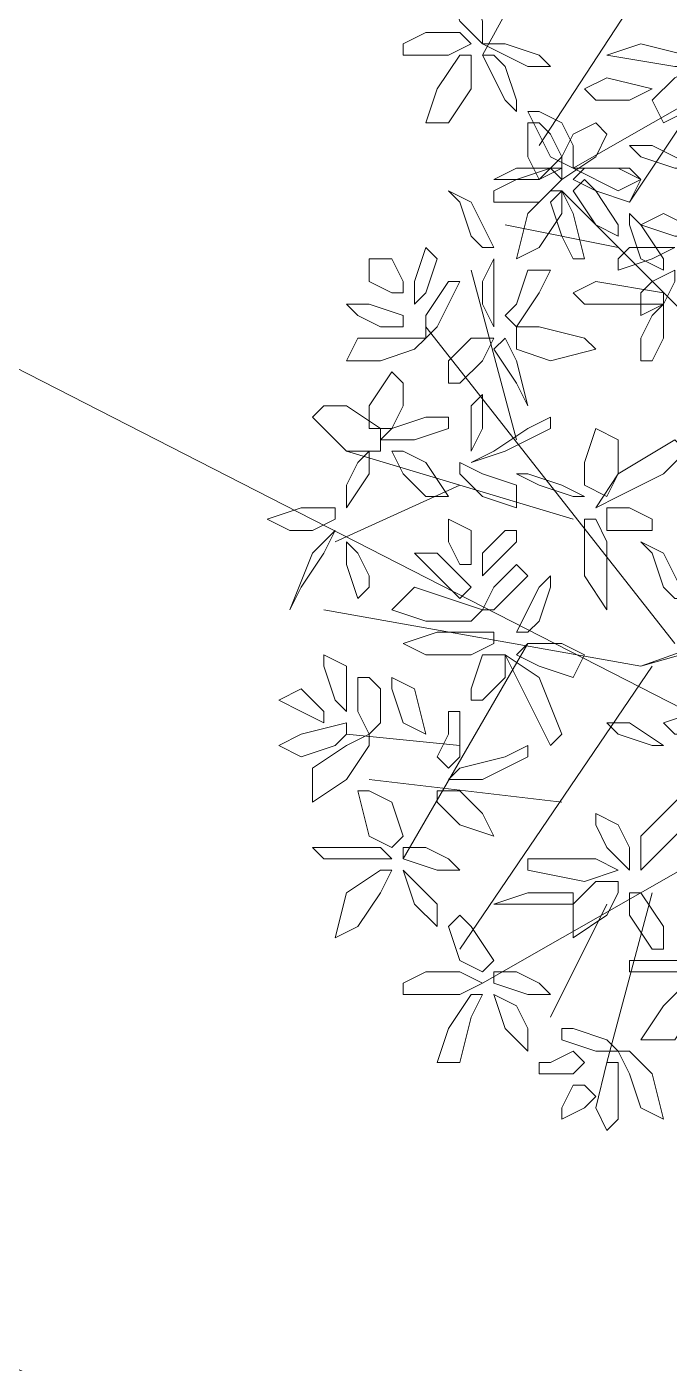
# Model space of a CAD drawing. Header units: millimetres. Extents: x 2364 to 2508, y 1551 to 1771.
# Drawn here: x 2440.393 to 2441.995, y 1615.404 to 1618.738 of the extents above; entities that cross this region are included whole.
import ezdxf

# ---------------------------------------------------------------- set-up
doc = ezdxf.new("R2010")
doc.units = ezdxf.units.MM
doc.layers.add('PDF_0', color=7, linetype='Continuous')
doc.layers.add('PDF_CVL_CUADCON_TIT', color=7, linetype='Continuous')

msp = doc.modelspace()

# ---------------------------------------------------------------- linework, layer by layer
at = {"layer": 'PDF_0', "lineweight": 9}
for points in [[(2441.8401, 1619.2326), (2441.5295, 1618.6678)], [(2442.1507, 1619.1761), (2441.6707, 1618.4419)], [(2442.3484, 1618.7243), (2441.7554, 1618.3854)], [(2442.066, 1618.5549), (2441.8966, 1618.3007)], [(2442.179, 1616.8605), (2442.3202, 1617.2841), (2442.2355, 1617.8206), (2441.7271, 1618.3289)], [(2441.8683, 1618.1877), (2441.5859, 1618.2442)], [(2441.6142, 1617.7077), (2441.5012, 1618.1313)], [(2442.0095, 1617.1994), (2441.3883, 1617.9901)], [(2441.7554, 1617.51), (2441.1906, 1617.6794)], [(2441.473, 1617.5947), (2441.1624, 1617.4535)], [(2441.9248, 1617.1429), (2441.1341, 1617.2841)], [(2442.3202, 1617.2558), (2441.9248, 1617.1429), (2442.3202, 1617.2841)], [(2441.6424, 1617.1994), (2441.3318, 1616.6628)], [(2441.9531, 1617.1429), (2441.473, 1616.4369)], [(2441.473, 1616.9452), (2441.1906, 1616.9734)], [(2441.7271, 1616.804), (2441.2471, 1616.8605)], [(2442.1225, 1616.691), (2441.5295, 1616.3522)], [(2441.9531, 1616.5781), (2441.8401, 1616.1545)], [(2441.8401, 1616.5498), (2441.6989, 1616.2674)]]:
    msp.add_lwpolyline(points, dxfattribs=at)
for points in [[(2441.5012, 1618.8373), (2441.5295, 1618.7525), (2441.5295, 1618.6961), (2441.473, 1618.7525), (2441.4447, 1618.8373), (2441.473, 1618.8655)], [(2441.3883, 1618.7243), (2441.473, 1618.7243), (2441.5012, 1618.6961), (2441.4447, 1618.6678), (2441.3318, 1618.6678), (2441.3318, 1618.6961)], [(2441.5859, 1618.6961), (2441.5295, 1618.6961), (2441.6424, 1618.6396), (2441.6989, 1618.6396), (2441.6707, 1618.6678)], [(2441.9248, 1618.6961), (2441.8401, 1618.6678), (2442.0095, 1618.6396), (2442.0943, 1618.6396), (2442.0378, 1618.6678)], [(2441.5012, 1618.6678), (2441.473, 1618.6678), (2441.4165, 1618.5831), (2441.3883, 1618.4984), (2441.4447, 1618.4984), (2441.5012, 1618.5831)], [(2441.5859, 1618.6396), (2441.6142, 1618.5549), (2441.6142, 1618.5266), (2441.5859, 1618.5549), (2441.5295, 1618.6678), (2441.5577, 1618.6678)], [(2442.066, 1618.6396), (2442.0943, 1618.6113), (2442.0378, 1618.5266), (2441.9813, 1618.4984), (2441.9531, 1618.5549), (2442.0095, 1618.6113)], [(2441.8966, 1618.5549), (2441.9531, 1618.5831), (2441.8401, 1618.6113), (2441.7836, 1618.5831), (2441.8119, 1618.5549)], [(2441.7271, 1618.4984), (2441.7554, 1618.4419), (2441.7554, 1618.3854), (2441.6989, 1618.4137), (2441.6424, 1618.5266), (2441.6707, 1618.5266)], [(2441.6989, 1618.4701), (2441.7271, 1618.4137), (2441.6707, 1618.3572), (2441.6424, 1618.4137), (2441.6424, 1618.4984), (2441.6707, 1618.4984)], [(2441.8119, 1618.4984), (2441.8401, 1618.4701), (2441.8119, 1618.4137), (2441.7271, 1618.3572), (2441.7271, 1618.4137), (2441.7554, 1618.4701)], [(2442.0095, 1618.3854), (2441.9248, 1618.4137), (2441.8966, 1618.4419), (2441.9531, 1618.4419), (2442.066, 1618.3854), (2442.0378, 1618.3854)], [(2441.6142, 1618.3854), (2441.5577, 1618.3572), (2441.6707, 1618.3572), (2441.7271, 1618.3854), (2441.6989, 1618.3854)], [(2441.6142, 1618.3572), (2441.6989, 1618.3854), (2441.7271, 1618.3572), (2441.6707, 1618.3007), (2441.5577, 1618.3007), (2441.5577, 1618.3289)], [(2441.8119, 1618.3854), (2441.7554, 1618.3854), (2441.8683, 1618.3289), (2441.9248, 1618.3572), (2441.8966, 1618.3854)], [(2441.7554, 1618.3572), (2441.7836, 1618.3854), (2441.8683, 1618.3854), (2441.9248, 1618.3572), (2441.8966, 1618.3007), (2441.8119, 1618.3289)], [(2441.5012, 1618.216), (2441.473, 1618.3007), (2441.4447, 1618.3289), (2441.5012, 1618.3007), (2441.5577, 1618.1877), (2441.5295, 1618.1877)], [(2441.7271, 1618.3289), (2441.6989, 1618.3289), (2441.6424, 1618.2725), (2441.6142, 1618.1595), (2441.6707, 1618.1877), (2441.7271, 1618.2725)], [(2441.7271, 1618.216), (2441.6989, 1618.3007), (2441.7271, 1618.3289), (2441.7554, 1618.2725), (2441.7836, 1618.1595), (2441.7554, 1618.1595)], [(2441.8119, 1618.3289), (2441.8683, 1618.2442), (2441.8683, 1618.216), (2441.8119, 1618.2442), (2441.7554, 1618.3289), (2441.7836, 1618.3572)], [(2441.9248, 1618.1595), (2441.8966, 1618.2442), (2441.8966, 1618.2725), (2441.9248, 1618.2442), (2441.9813, 1618.1595), (2441.9813, 1618.1313)], [(2441.9813, 1618.2725), (2441.9248, 1618.2442), (2442.0095, 1618.216), (2442.066, 1618.216), (2442.0378, 1618.2442)], [(2441.4165, 1618.1595), (2441.3883, 1618.1877), (2441.36, 1618.103), (2441.36, 1618.0465), (2441.3883, 1618.0748)], [(2441.8966, 1618.1877), (2441.9813, 1618.1877), (2442.0095, 1618.1877), (2441.9531, 1618.1595), (2441.8683, 1618.1313), (2441.8683, 1618.1595)], [(2441.3318, 1618.0748), (2441.3036, 1618.0748), (2441.2471, 1618.103), (2441.2471, 1618.1595), (2441.3036, 1618.1595), (2441.3318, 1618.103)], [(2441.5295, 1618.0465), (2441.5577, 1617.9901), (2441.5577, 1618.103), (2441.5577, 1618.1595), (2441.5295, 1618.103)], [(2441.6142, 1618.0465), (2441.6424, 1618.1313), (2441.6989, 1618.1313), (2441.6707, 1618.0748), (2441.6142, 1617.9901), (2441.5859, 1618.0183)], [(2442.0095, 1618.1313), (2442.0095, 1618.103), (2441.9813, 1618.0465), (2441.9248, 1618.0183), (2441.9248, 1618.0748), (2441.9531, 1618.103)], [(2441.4447, 1618.0465), (2441.4165, 1617.9901), (2441.3883, 1617.9618), (2441.3883, 1618.0183), (2441.4447, 1618.103), (2441.473, 1618.103)], [(2441.8966, 1618.0465), (2441.7836, 1618.0465), (2441.7554, 1618.0748), (2441.8119, 1618.103), (2441.9813, 1618.0748), (2441.9813, 1618.0465)], [(2441.2753, 1617.9901), (2441.2188, 1618.0183), (2441.1906, 1618.0465), (2441.2471, 1618.0465), (2441.3318, 1618.0183), (2441.3318, 1617.9901)], [(2441.9248, 1617.9053), (2441.9531, 1617.9053), (2441.9813, 1617.9618), (2441.9813, 1618.0465), (2441.9531, 1618.0183), (2441.9248, 1617.9618)], [(2441.3883, 1617.9618), (2441.36, 1617.9336), (2441.2753, 1617.9053), (2441.1906, 1617.9053), (2441.2188, 1617.9618), (2441.3036, 1617.9618)], [(2441.4447, 1617.9053), (2441.5012, 1617.9618), (2441.5577, 1617.9618), (2441.5295, 1617.9053), (2441.473, 1617.8489), (2441.4447, 1617.8489)], [(2441.6142, 1617.8489), (2441.6424, 1617.7924), (2441.6142, 1617.9053), (2441.5859, 1617.9618), (2441.5577, 1617.9336)], [(2441.6142, 1617.9901), (2441.6142, 1617.9336), (2441.6989, 1617.9053), (2441.8119, 1617.9336), (2441.7836, 1617.9618), (2441.6707, 1617.9901)], [(2441.3318, 1617.7924), (2441.3036, 1617.7359), (2441.2471, 1617.7359), (2441.2471, 1617.7924), (2441.3036, 1617.8771), (2441.3318, 1617.8489)], [(2441.5012, 1617.7924), (2441.5295, 1617.8206), (2441.5295, 1617.7359), (2441.5012, 1617.6794), (2441.5012, 1617.7077)], [(2441.1906, 1617.7924), (2441.2753, 1617.7359), (2441.2753, 1617.6794), (2441.1906, 1617.6794), (2441.1059, 1617.7641), (2441.1341, 1617.7924)], [(2441.4447, 1617.7641), (2441.4447, 1617.7359), (2441.36, 1617.7077), (2441.2753, 1617.7077), (2441.3036, 1617.7359), (2441.3883, 1617.7641)], [(2441.6424, 1617.7359), (2441.5577, 1617.6794), (2441.5012, 1617.6512), (2441.5859, 1617.6794), (2441.6989, 1617.7359), (2441.6989, 1617.7641)], [(2441.8401, 1617.5665), (2441.7836, 1617.5947), (2441.7836, 1617.6512), (2441.8119, 1617.7359), (2441.8683, 1617.7077), (2441.8683, 1617.6229)], [(2441.9813, 1617.6229), (2441.8683, 1617.5665), (2441.8119, 1617.5382), (2441.8683, 1617.6229), (2442.0095, 1617.7077), (2442.0378, 1617.6794)], [(2441.1906, 1617.5947), (2441.1906, 1617.5382), (2441.2471, 1617.6229), (2441.2471, 1617.6794), (2441.2188, 1617.6512)], [(2441.3036, 1617.6794), (2441.3318, 1617.6794), (2441.3883, 1617.6512), (2441.4447, 1617.5665), (2441.3883, 1617.5665), (2441.3318, 1617.6229)], [(2441.473, 1617.6512), (2441.473, 1617.6229), (2441.5295, 1617.5665), (2441.6142, 1617.5382), (2441.6142, 1617.5947), (2441.5295, 1617.6229)], [(2441.7271, 1617.5947), (2441.6424, 1617.6229), (2441.6142, 1617.6229), (2441.6707, 1617.5947), (2441.7554, 1617.5665), (2441.7836, 1617.5665)], [(2441.1624, 1617.51), (2441.1624, 1617.5382), (2441.0776, 1617.5382), (2440.9929, 1617.51), (2441.0494, 1617.4818), (2441.1059, 1617.4818)], [(2441.9531, 1617.4818), (2441.9531, 1617.51), (2441.8966, 1617.5382), (2441.8401, 1617.5382), (2441.8401, 1617.4818), (2441.9248, 1617.4818)], [(2441.5012, 1617.397), (2441.473, 1617.397), (2441.4447, 1617.4535), (2441.4447, 1617.51), (2441.5012, 1617.4818), (2441.5012, 1617.4253)], [(2441.8401, 1617.4535), (2441.8401, 1617.3406), (2441.8401, 1617.2841), (2441.7836, 1617.3688), (2441.7836, 1617.51), (2441.8119, 1617.51)], [(2441.0776, 1617.3406), (2441.0494, 1617.2841), (2441.1059, 1617.4253), (2441.1624, 1617.4818), (2441.1341, 1617.4253)], [(2441.6142, 1617.4535), (2441.5577, 1617.397), (2441.5295, 1617.3688), (2441.5295, 1617.4253), (2441.5859, 1617.4818), (2441.6142, 1617.4818)], [(2441.2471, 1617.3688), (2441.2188, 1617.4253), (2441.1906, 1617.4535), (2441.1906, 1617.397), (2441.2188, 1617.3123), (2441.2471, 1617.3406)], [(2441.9813, 1617.3406), (2441.9531, 1617.4253), (2441.9248, 1617.4535), (2441.9813, 1617.4253), (2442.0378, 1617.3123), (2442.0095, 1617.3123)], [(2441.4447, 1617.3406), (2441.3883, 1617.397), (2441.36, 1617.4253), (2441.4165, 1617.4253), (2441.5012, 1617.3406), (2441.473, 1617.3123)], [(2441.6142, 1617.3406), (2441.5577, 1617.2841), (2441.5295, 1617.2841), (2441.5577, 1617.3406), (2441.6142, 1617.397), (2441.6424, 1617.3688)], [(2441.6707, 1617.2558), (2441.6989, 1617.3406), (2441.6989, 1617.3688), (2441.6707, 1617.3406), (2441.6142, 1617.2276), (2441.6424, 1617.2276)], [(2441.5295, 1617.2841), (2441.5012, 1617.2558), (2441.3883, 1617.2558), (2441.3036, 1617.2841), (2441.36, 1617.3406), (2441.4447, 1617.3123)], [(2441.5012, 1617.1711), (2441.3883, 1617.1711), (2441.3318, 1617.1994), (2441.4165, 1617.2276), (2441.5577, 1617.2276), (2441.5577, 1617.1994)], [(2441.6142, 1617.1711), (2441.6424, 1617.1994), (2441.7271, 1617.1994), (2441.7836, 1617.1711), (2441.7554, 1617.1146), (2441.6707, 1617.1429)], [(2441.1906, 1617.1429), (2441.1906, 1617.0864), (2441.1906, 1617.0299), (2441.1624, 1617.0582), (2441.1341, 1617.1429), (2441.1341, 1617.1711)], [(2441.5012, 1617.0582), (2441.5295, 1617.0582), (2441.5859, 1617.1146), (2441.5859, 1617.1711), (2441.5295, 1617.1711), (2441.5012, 1617.0864)], [(2441.6707, 1617.0017), (2441.6142, 1617.1146), (2441.5859, 1617.1711), (2441.6707, 1617.1146), (2441.7271, 1616.9734), (2441.6989, 1616.9452)], [(2441.2753, 1617.0864), (2441.2753, 1617.0017), (2441.2471, 1616.9734), (2441.2188, 1617.0299), (2441.2188, 1617.1146), (2441.2471, 1617.1146)], [(2441.3318, 1617.0017), (2441.3883, 1616.9734), (2441.36, 1617.0864), (2441.3036, 1617.1146), (2441.3036, 1617.0864)], [(2441.1341, 1617.0299), (2441.1341, 1617.0017), (2441.0776, 1617.0299), (2441.0212, 1617.0582), (2441.0776, 1617.0864), (2441.1059, 1617.0582)], [(2441.4447, 1616.9734), (2441.4165, 1616.917), (2441.4447, 1616.8887), (2441.473, 1616.917), (2441.473, 1617.0299), (2441.4447, 1617.0299)], [(2442.1507, 1616.9734), (2442.1225, 1617.0017), (2442.066, 1617.0299), (2441.9813, 1617.0017), (2442.0095, 1616.9734), (2442.0943, 1616.9734)], [(2441.1624, 1616.9452), (2441.0776, 1616.917), (2441.0212, 1616.9452), (2441.0776, 1616.9734), (2441.1906, 1617.0017), (2441.1906, 1616.9734)], [(2441.9531, 1616.9452), (2441.9813, 1616.9452), (2441.8966, 1617.0017), (2441.8401, 1617.0017), (2441.8683, 1616.9734)], [(2441.2471, 1616.9734), (2441.2471, 1616.9452), (2441.1906, 1616.8605), (2441.1059, 1616.804), (2441.1059, 1616.8887), (2441.1906, 1616.9452)], [(2441.5859, 1616.917), (2441.473, 1616.8887), (2441.4447, 1616.8605), (2441.5295, 1616.8605), (2441.6424, 1616.917), (2441.6424, 1616.9452)], [(2441.3036, 1616.804), (2441.3318, 1616.7193), (2441.3036, 1616.691), (2441.2471, 1616.7193), (2441.2188, 1616.8322), (2441.2471, 1616.8322)], [(2441.4165, 1616.8322), (2441.4165, 1616.804), (2441.473, 1616.7475), (2441.5577, 1616.7193), (2441.5295, 1616.7758), (2441.473, 1616.8322)], [(2441.9248, 1616.7193), (2441.9248, 1616.6346), (2442.0378, 1616.7475), (2442.0378, 1616.8322), (2442.0095, 1616.804)], [(2441.8119, 1616.7758), (2441.8119, 1616.7475), (2441.8401, 1616.691), (2441.8966, 1616.6346), (2441.8966, 1616.691), (2441.8683, 1616.7475)], [(2441.1624, 1616.691), (2441.2753, 1616.691), (2441.3036, 1616.6628), (2441.2471, 1616.6628), (2441.1341, 1616.6628), (2441.1059, 1616.691)], [(2441.3883, 1616.691), (2441.4447, 1616.6628), (2441.473, 1616.6346), (2441.4165, 1616.6346), (2441.3318, 1616.6628), (2441.3318, 1616.691)], [(2441.6989, 1616.6628), (2441.8119, 1616.6628), (2441.8683, 1616.6346), (2441.7836, 1616.6063), (2441.6424, 1616.6346), (2441.6424, 1616.6628)], [(2441.3036, 1616.6346), (2441.2753, 1616.6346), (2441.1906, 1616.5781), (2441.1624, 1616.4651), (2441.2188, 1616.4934), (2441.2753, 1616.5781)], [(2441.36, 1616.6063), (2441.3318, 1616.6346), (2441.36, 1616.5498), (2441.4165, 1616.4934), (2441.4165, 1616.5498)], [(2441.8683, 1616.6063), (2441.8683, 1616.5781), (2441.8401, 1616.5216), (2441.7554, 1616.4651), (2441.7554, 1616.5498), (2441.8119, 1616.6063)], [(2441.6989, 1616.5498), (2441.6142, 1616.5498), (2441.5577, 1616.5498), (2441.6424, 1616.5781), (2441.7554, 1616.5781), (2441.7554, 1616.5498)], [(2441.8966, 1616.5216), (2441.9531, 1616.4369), (2441.9813, 1616.4369), (2441.9813, 1616.4934), (2441.9248, 1616.5781), (2441.8966, 1616.5781)], [(2441.5012, 1616.4934), (2441.5577, 1616.4086), (2441.5295, 1616.3804), (2441.473, 1616.4086), (2441.4447, 1616.4934), (2441.473, 1616.5216)], [(2441.9531, 1616.4086), (2442.066, 1616.4086), (2442.0943, 1616.3804), (2442.0378, 1616.3804), (2441.8966, 1616.3804), (2441.8966, 1616.4086)], [(2441.3883, 1616.3804), (2441.473, 1616.3804), (2441.5295, 1616.3522), (2441.473, 1616.3239), (2441.3318, 1616.3239), (2441.3318, 1616.3522)], [(2441.6142, 1616.3804), (2441.6707, 1616.3522), (2441.6989, 1616.3239), (2441.6424, 1616.3239), (2441.5577, 1616.3522), (2441.5577, 1616.3804)], [(2442.0943, 1616.3522), (2442.0378, 1616.3522), (2441.9813, 1616.2957), (2441.9248, 1616.211), (2442.0095, 1616.211), (2442.066, 1616.2957)], [(2441.5295, 1616.3239), (2441.5012, 1616.3239), (2441.4447, 1616.2392), (2441.4165, 1616.1545), (2441.473, 1616.1545), (2441.5012, 1616.2674)], [(2441.6142, 1616.2957), (2441.5577, 1616.3239), (2441.5859, 1616.2392), (2441.6424, 1616.1827), (2441.6424, 1616.2392)], [(2441.7554, 1616.2392), (2441.8401, 1616.211), (2441.8683, 1616.1827), (2441.8119, 1616.1827), (2441.7271, 1616.211), (2441.7271, 1616.2392)], [(2441.6989, 1616.1545), (2441.7554, 1616.1827), (2441.7836, 1616.1545), (2441.7554, 1616.1262), (2441.6707, 1616.1262), (2441.6707, 1616.1545)], [(2441.8683, 1616.1827), (2441.8966, 1616.1827), (2441.9531, 1616.1262), (2441.9813, 1616.0133), (2441.9248, 1616.0415), (2441.8966, 1616.1262)], [(2441.8683, 1616.098), (2441.8683, 1616.0133), (2441.8401, 1615.985), (2441.8119, 1616.0415), (2441.8401, 1616.1545), (2441.8683, 1616.1545)], [(2441.7836, 1616.098), (2441.8119, 1616.0698), (2441.7836, 1616.0415), (2441.7271, 1616.0133), (2441.7271, 1616.0415), (2441.7554, 1616.098)]]:
    msp.add_lwpolyline(points, close=True, dxfattribs=at)
at = {"layer": 'PDF_CVL_CUADCON_TIT', "lineweight": 9}
msp.add_lwpolyline([(2427.3814, 1622.7626), (2427.8615, 1620.8423), (2428.8216, 1616.0415), (2429.217, 1616.1262), (2428.4545, 1619.3456), (2427.5791, 1623.5533), (2427.1272, 1624.937), (2427.7203, 1625.2759), (2429.81, 1623.7227), (2435.4015, 1619.0632), (2439.2421, 1615.8721), (2443.7886, 1613.9236), (2449.013, 1611.4949), (2450.1708, 1611.4949), (2445.1159, 1614.2342), (2444.2687, 1615.3073), (2442.2072, 1616.9452), (2438.6208, 1618.7808), (2438.0842, 1618.2442), (2431.815, 1622.819), (2428.7369, 1625.1912), (2427.4944, 1625.8124), (2426.5625, 1627.3374), (2422.1006, 1637.0236)], dxfattribs=at)

doc.saveas('drawing.dxf')
